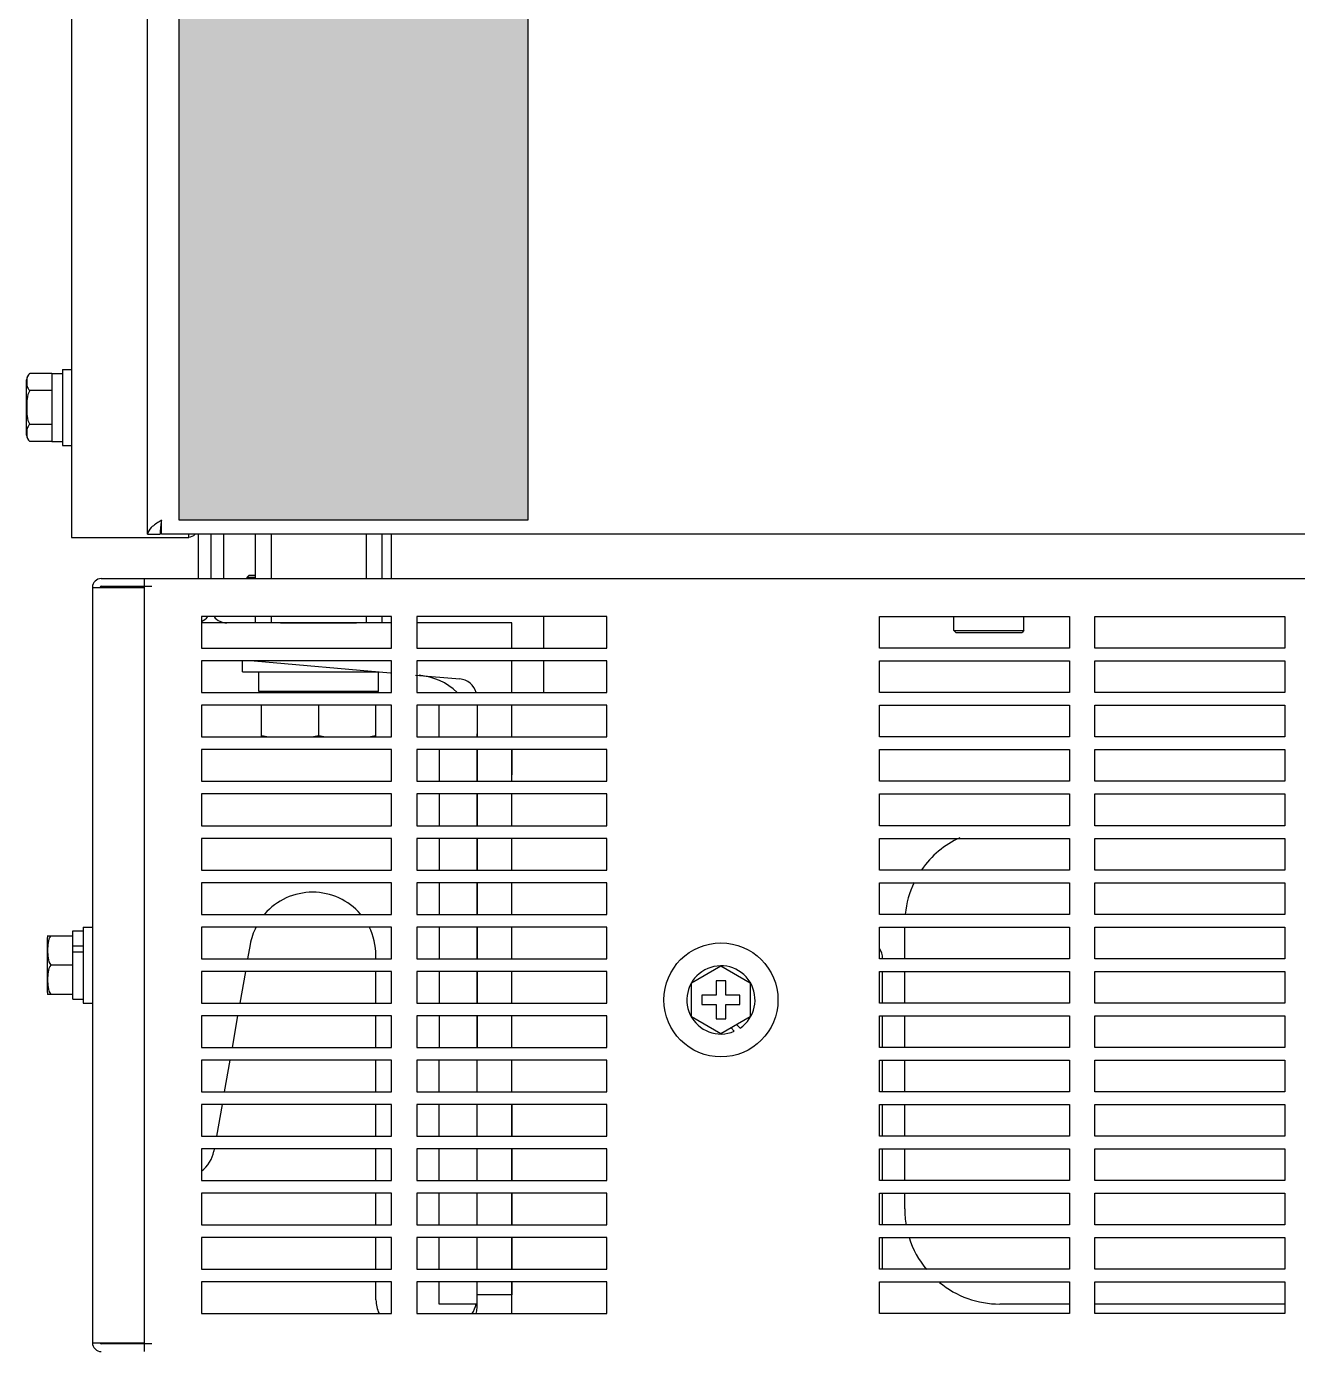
# Model space of a CAD drawing. Header units: millimetres. Extents: x 55614 to 110757, y -66981 to -47484.
# Drawn here: x 88800.8 to 89001.4, y -57890.2 to -57681.1 of the extents above; entities that cross this region are included whole.
import ezdxf

# ---------------------------------------------------------------- set-up
doc = ezdxf.new("R2010")
doc.units = ezdxf.units.MM
doc.layers.get('0').update_dxf_attribs({"lineweight": 15})
for name, color, linetype in [('2401-00300-M6-16HWMC_0', 7, 'Continuous'), ('2401-00332-S-M12-30HM_0', 7, 'Continuous'), ('2401-01144-S-M6-16HWM_0', 7, 'Continuous'), ('2403-00027_S-M6-0_0', 7, 'Continuous'), ('2403-00028_S-M8-0_0', 7, 'Continuous'), ('2404-00032-S-D12D24-P_0', 7, 'Continuous'), ('2404-00038-S-D12_0', 7, 'Continuous'), ('4212-68099_1_0', 7, 'Continuous'), ('4212-73755_1_0', 7, 'Continuous'), ('4212-73755_4_0', 7, 'Continuous'), ('4212-88600-1_0', 7, 'Continuous'), ('4212-88600-2_1_0', 7, 'Continuous'), ('4212-88600-4_0', 7, 'Continuous'), ('4212-88600-6_0', 7, 'Continuous'), ('4212-KH001_041_0', 7, 'Continuous'), ('4212-L0877_1_0', 7, 'Continuous'), ('4215-06931_0', 7, 'Continuous'), ('4215-06932_0', 7, 'Continuous'), ('4215-06934_0', 7, 'Continuous'), ('4215-07850_3_0', 7, 'Continuous'), ('CORNER_FITTING-1_041_0', 7, 'Continuous'), ('CORNER_FITTING-2_041_0', 7, 'Continuous'), ('layer 3', 7, 'Continuous')]:
    doc.layers.add(name, color=color, linetype=linetype)
doc.layers.add('THICK', color=7, linetype='Continuous', lineweight=0)

# ---------------------------------------------------------------- blocks, each defined once
blk = doc.blocks.new('erwqre')
h = blk.add_hatch(color=252)
edge = h.paths.add_edge_path()
edge.add_spline(control_points=[(14396.71, -14467.82), (14396.71, -14125.71), (14396.71, -13783.6), (14396.71, -13783.6), (14396.71, -13783.6), (14396.71, -13783.6), (14382.96, -13802.26), (14369.21, -13820.93)], knot_values=[0.375, 0.375, 0.375, 0.375, 0.5, 0.5, 0.5, 0.5, 0.625, 0.625, 0.625, 0.625], degree=3, periodic=0)
edge.add_spline(control_points=[(14369.21, -13820.93), (14355.46, -13839.59), (14341.71, -13858.26), (14341.71, -13858.26), (14341.71, -13858.26), (14341.71, -13858.26), (14341.71, -14181.7), (14341.71, -14505.15)], knot_values=[0.625, 0.625, 0.625, 0.625, 0.75, 0.75, 0.75, 0.75, 0.875, 0.875, 0.875, 0.875], degree=3, periodic=0)
edge.add_spline(control_points=[(14341.71, -14505.15), (14341.71, -14828.59), (14341.71, -15152.03), (14341.71, -15152.03), (14341.71, -15152.03), (14355.46, -15152.03), (14369.21, -15152.03)], knot_values=[0.875, 0.875, 0.875, 0.875, 1, 1, 1, 1.125, 1.125, 1.125, 1.125], degree=3, periodic=0)
edge.add_spline(control_points=[(14369.21, -15152.03), (14382.96, -15152.03), (14396.71, -15152.03), (14396.71, -15152.03), (14396.71, -15152.03), (14396.71, -15152.03), (14396.71, -14809.92), (14396.71, -14467.82)], knot_values=[0.125, 0.125, 0.125, 0.125, 0.25, 0.25, 0.25, 0.25, 0.375, 0.375, 0.375, 0.375], degree=3, periodic=0)
at = {"layer": 'layer 3', "color": 250}
blk.add_open_spline([(14341.71, -15152.03), (14341.71, -15152.03), (14396.71, -15152.03), (14396.71, -15152.03), (14396.71, -15152.03), (14396.71, -15152.03), (14396.71, -13783.6), (14396.71, -13783.6), (14396.71, -13783.6), (14396.71, -13783.6), (14341.71, -13858.26), (14341.71, -13858.26), (14341.71, -13858.26), (14341.71, -13858.26), (14341.71, -15152.03), (14341.71, -15152.03)], degree=3, knots=[0, 0, 0, 0, 0.25, 0.25, 0.25, 0.25, 0.5, 0.5, 0.5, 0.5, 0.75, 0.75, 0.75, 0.75, 1, 1, 1, 1], dxfattribs=at)
blk = doc.blocks.new('2-1725')
at = {"layer": '2401-00300-M6-16HWMC_0', "color": 7, "linetype": 'Continuous'}
for p, q in [((-18055.73, -73610.3), (-18055.73, -73601.59)), ((-18051.73, -73600.59), (-18055.21, -73600.59)), ((-18051.73, -73600.57), (-18050.08, -73600.57)), ((-18051.73, -73600.57), (-18051.73, -73611.32)), ((-18050.08, -73599.95), (-18048.63, -73599.95)), ((-18050.08, -73599.95), (-18050.08, -73611.95)), ((-18051.73, -73603.27), (-18055.21, -73603.27)), ((-18051.73, -73608.62), (-18055.21, -73608.62)), ((-18051.73, -73611.3), (-18055.21, -73611.3)), ((-18051.73, -73611.32), (-18050.08, -73611.32)), ((-18050.08, -73611.95), (-18048.63, -73611.95)), ((-18052.43, -73698.3), (-18052.43, -73689.59)), ((-18052.4, -73689.31), (-18048.43, -73689.31)), ((-18048.43, -73688.57), (-18046.78, -73688.57)), ((-18048.43, -73699.32), (-18048.43, -73688.57)), ((-18046.78, -73687.95), (-18045.33, -73687.95)), ((-18046.78, -73687.95), (-18046.78, -73699.95)), ((-18048.43, -73690.93), (-18046.78, -73690.93)), ((-18048.43, -73691.85), (-18046.78, -73691.85)), ((-18048.43, -73693.95), (-18051.91, -73693.95)), ((-17950.77, -73696.77), (-17946.13, -73694.09)), ((-17946.13, -73694.09), (-17941.5, -73696.77)), ((-17950.77, -73702.12), (-17950.77, -73696.77)), ((-17945.38, -73696.45), (-17946.88, -73696.45)), ((-17946.88, -73696.45), (-17946.88, -73698.7)), ((-17945.38, -73698.7), (-17945.38, -73696.45)), ((-17941.5, -73696.77), (-17941.5, -73702.12)), ((-18048.43, -73698.58), (-18052.4, -73698.58)), ((-18048.43, -73699.32), (-18046.78, -73699.32)), ((-18046.78, -73699.95), (-18045.33, -73699.95)), ((-17946.88, -73698.7), (-17949.13, -73698.7)), ((-17949.13, -73698.7), (-17949.13, -73700.2)), ((-17943.13, -73698.7), (-17945.38, -73698.7)), ((-17943.13, -73700.2), (-17943.13, -73698.7)), ((-17946.13, -73704.8), (-17950.77, -73702.12)), ((-17949.13, -73700.2), (-17946.88, -73700.2)), ((-17946.88, -73700.2), (-17946.88, -73702.45)), ((-17941.5, -73702.12), (-17946.13, -73704.8)), ((-17945.38, -73700.2), (-17943.13, -73700.2)), ((-17945.38, -73702.45), (-17945.38, -73700.2)), ((-17946.88, -73702.45), (-17945.38, -73702.45)), ((-17944.54, -73703.88), (-17944.03, -73704.39)), ((-17943.12, -73703.9), (-17943.65, -73703.37))]:
    blk.add_line(p, q, dxfattribs=at)
for centre, radius, start, end in [((-18054.51, -73601.59), 1.22, 124.948, 180), ((-18054.51, -73610.3), 1.22, 180, 235.052), ((-18051.21, -73689.59), 1.22, 166.608, 180), ((-17946.13, -73699.45), 5.38, 304.1123, 292.9799), ((-18051.21, -73698.3), 1.22, 180, 193.392)]:
    blk.add_arc(centre, radius, start, end, dxfattribs=at)
for points, knots in [([(-18055.21, -73600.59), (-18055.33, -73600.67), (-18055.51, -73600.87), (-18055.68, -73601.34), (-18055.71, -73601.93), (-18055.68, -73602.52), (-18055.51, -73602.99), (-18055.33, -73603.19), (-18055.21, -73603.27)], [0, 0, 0, 0, 0.14349, 0.266269, 0.5, 0.733731, 0.856508, 1, 1, 1, 1]), ([(-18055.21, -73603.27), (-18055.48, -73603.64), (-18055.68, -73604.58), (-18055.71, -73605.95), (-18055.68, -73607.31), (-18055.48, -73608.25), (-18055.21, -73608.62)], [0, 0, 0, 0, 0.248888, 0.499999, 0.75111, 1, 1, 1, 1]), ([(-18055.21, -73608.62), (-18055.33, -73608.7), (-18055.51, -73608.91), (-18055.68, -73609.38), (-18055.71, -73609.96), (-18055.68, -73610.55), (-18055.51, -73611.02), (-18055.33, -73611.22), (-18055.21, -73611.3)], [0, 0, 0, 0, 0.143491, 0.266268, 0.499999, 0.733731, 0.856509, 1, 1, 1, 1]), ([(-18051.91, -73689.31), (-18052.17, -73689.62), (-18052.38, -73690.44), (-18052.41, -73691.63), (-18052.38, -73692.82), (-18052.17, -73693.64), (-18051.91, -73693.95)], [0, 0, 0, 0, 0.250791, 0.499999, 0.749207, 1, 1, 1, 1]), ([(-18051.91, -73693.95), (-18052.17, -73694.25), (-18052.38, -73695.08), (-18052.41, -73696.26), (-18052.38, -73697.45), (-18052.17, -73698.27), (-18051.91, -73698.58)], [0, 0, 0, 0, 0.250792, 0.5, 0.749207, 1, 1, 1, 1])]:
    blk.add_open_spline(points, degree=3, knots=knots, dxfattribs=at)
at = {"layer": '2401-00332-S-M12-30HM_0', "color": 7, "linetype": 'Continuous'}
for p, q in [((-18016.57, -73650.75), (-18018.63, -73650.75)), ((-18018.63, -73650.75), (-18018.63, -73650.95)), ((-18007.63, -73650.75), (-18011.68, -73650.75)), ((-18009.63, -73650.75), (-18009.63, -73650.95)), ((-18000.63, -73650.75), (-18002.7, -73650.75)), ((-18000.63, -73650.75), (-18000.63, -73650.95)), ((-18018.63, -73657.95), (-18018.63, -73652.95)), ((-18009.63, -73652.95), (-18009.63, -73657.74)), ((-18000.63, -73652.95), (-18000.63, -73657.95))]:
    blk.add_line(p, q, dxfattribs=at)
for centre, start, end in [((-18012.95, -73630.79), 258.0949, 260.4341), ((-18015.31, -73630.79), 279.5659, 281.9051), ((-18003.95, -73630.79), 258.0949, 260.4341), ((-18006.31, -73630.79), 279.5659, 281.9051)]:
    blk.add_arc(centre, 27.54, start, end, dxfattribs=at)
at = {"layer": '2401-01144-S-M6-16HWM_0', "color": 7, "linetype": 'Continuous'}
blk.add_circle((-17946.13, -73699.45), 9, dxfattribs=at)
at = {"layer": '2403-00027_S-M6-0_0', "color": 7, "linetype": 'Continuous'}
for p, q in [((-17909.36, -73641.15), (-17909.36, -73638.95)), ((-17898.31, -73641.15), (-17898.31, -73638.95)), ((-17909.36, -73641.15), (-17898.31, -73641.15)), ((-17909.36, -73641.15), (-17909.06, -73641.45)), ((-17909.06, -73641.45), (-17898.61, -73641.45)), ((-17898.31, -73641.15), (-17898.61, -73641.45))]:
    blk.add_line(p, q, dxfattribs=at)
at = {"layer": '2403-00028_S-M8-0_0', "color": 7, "linetype": 'Continuous'}
for p, q in [((-18020.96, -73632.78), (-18020.66, -73632.48)), ((-18019.63, -73632.78), (-18020.96, -73632.78)), ((-18020.96, -73632.78), (-18020.96, -73632.95)), ((-18019.63, -73632.48), (-18020.66, -73632.48))]:
    blk.add_line(p, q, dxfattribs=at)
at = {"layer": '2404-00032-S-D12D24-P_0', "color": 7, "linetype": 'Continuous'}
for q in [(-18021.63, -73645.95), (-18000.36, -73647.65)]:
    blk.add_line((-18021.63, -73647.65), q, dxfattribs=at)
at = {"layer": '2404-00038-S-D12_0', "color": 7, "linetype": 'Continuous'}
for p, q in [((-18019.08, -73650.75), (-18019.08, -73647.65)), ((-18000.18, -73650.75), (-18000.18, -73647.66)), ((-18018.63, -73650.75), (-18019.08, -73650.75)), ((-18011.68, -73650.75), (-18016.57, -73650.75)), ((-18002.7, -73650.75), (-18007.63, -73650.75)), ((-18000.18, -73650.75), (-18000.63, -73650.75))]:
    blk.add_line(p, q, dxfattribs=at)
at = {"layer": '4212-68099_1_0', "color": 7, "linetype": 'Continuous'}
for p, q in [((-18036.63, -73625.95), (-18036.63, -71550.95)), ((-18034.52, -73623.8), (-18034.63, -73623.87)), ((-18034.43, -73623.75), (-18034.52, -73623.8)), ((-18034.43, -73623.75), (-18034.46, -73623.94)), ((-18034.43, -73625.95), (-18034.43, -73623.75)), ((-18036.63, -73625.95), (-18034.63, -73625.95)), ((-17199.83, -73625.95), (-18034.43, -73625.95))]:
    blk.add_line(p, q, dxfattribs=at)
blk.add_open_spline([(-18034.63, -73623.87), (-18035.13, -73624.19), (-18035.94, -73624.68), (-18036.63, -73625.55), (-18036.63, -73625.95)], degree=3, knots=[0, 0, 0, 0, 0.597826, 1, 1, 1, 1], dxfattribs=at)
blk.add_open_spline([(-18034.46, -73623.94), (-18034.55, -73624.61), (-18034.63, -73625.28), (-18034.63, -73625.95)], degree=3, dxfattribs=at)
at = {"layer": '4212-73755_1_0', "color": 7, "linetype": 'Continuous'}
for p, q in [((-18048.63, -72574.95), (-18048.63, -73626.45)), ((-18048.63, -73626.45), (-18030.13, -73626.45)), ((-18030.13, -73626.45), (-18030.13, -73625.95))]:
    blk.add_line(p, q, dxfattribs=at)
blk.add_arc((-18030.33, -73624.75), 1.7, 276.7683, 314.9531, dxfattribs=at)
at = {"layer": '4212-73755_4_0', "color": 7, "linetype": 'Continuous'}
for p, q in [((-18028.63, -73625.95), (-18028.63, -73632.95)), ((-18026.63, -73625.95), (-18026.63, -73632.95))]:
    blk.add_line(p, q, dxfattribs=at)
blk.add_arc((-18029.13, -73637.45), 2.5, 293.852, 323.0199, dxfattribs=at)
at = {"layer": '4212-88600-1_0', "color": 7, "linetype": 'Continuous'}
for p, q in [((-17998.13, -73639.95), (-18028.13, -73639.95)), ((-17979.13, -73639.95), (-17994.13, -73639.95)), ((-17979.13, -73643.95), (-17979.13, -73639.95)), ((-18019.79, -73645.95), (-17998.3, -73647.83)), ((-17979.13, -73650.95), (-17979.13, -73645.95)), ((-17994.33, -73648.17), (-17987.37, -73648.78)), ((-17984.63, -73652.95), (-17984.63, -73657.95)), ((-17979.13, -73657.95), (-17979.13, -73652.95)), ((-17984.63, -73659.95), (-17984.63, -73664.95)), ((-17979.13, -73664.95), (-17979.13, -73659.95)), ((-17984.63, -73666.95), (-17984.63, -73671.95)), ((-17979.13, -73671.95), (-17979.13, -73666.95)), ((-17984.63, -73673.95), (-17984.63, -73678.95)), ((-17979.13, -73678.95), (-17979.13, -73673.95)), ((-17984.63, -73680.95), (-17984.63, -73685.95)), ((-17979.13, -73685.95), (-17979.13, -73680.95)), ((-17984.63, -73687.95), (-17984.63, -73692.95)), ((-17979.13, -73692.95), (-17979.13, -73687.95)), ((-17984.63, -73694.95), (-17984.63, -73699.95)), ((-17979.13, -73699.95), (-17979.13, -73694.95)), ((-17984.63, -73701.95), (-17984.63, -73706.95)), ((-17979.13, -73706.95), (-17979.13, -73701.95)), ((-17984.63, -73713.95), (-17984.63, -73708.95)), ((-17979.13, -73713.95), (-17979.13, -73708.95)), ((-17984.63, -73720.95), (-17984.63, -73715.95)), ((-17979.13, -73720.95), (-17979.13, -73715.95)), ((-17984.63, -73727.95), (-17984.63, -73722.95)), ((-17979.13, -73727.95), (-17979.13, -73722.95)), ((-17984.63, -73734.95), (-17984.63, -73729.95)), ((-17979.13, -73734.95), (-17979.13, -73729.95)), ((-17984.63, -73741.95), (-17984.63, -73736.95)), ((-17979.13, -73741.95), (-17979.13, -73736.95)), ((-17984.63, -73748.12), (-17984.63, -73743.95)), ((-17979.13, -73748.95), (-17979.13, -73743.95)), ((-17979.13, -73746.01), (-17984.63, -73746.01))]:
    blk.add_line(p, q, dxfattribs=at)
for centre, start, end in [((-17987.63, -73651.77), 16.0016, 85), ((-17987.63, -73748.12), 344.0098, 0)]:
    blk.add_arc(centre, 3, start, end, dxfattribs=at)
at = {"layer": '4212-88600-2_1_0', "color": 7, "linetype": 'Continuous'}
for p, q in [((-17979.13, -73659.95), (-17979.13, -73663.95)), ((-17917.13, -73692.95), (-17917.13, -73687.95)), ((-17917.13, -73699.95), (-17917.13, -73694.95)), ((-17917.13, -73706.95), (-17917.13, -73701.95)), ((-17917.13, -73713.95), (-17917.13, -73708.95)), ((-17979.13, -73715.95), (-17979.13, -73720.95)), ((-17917.13, -73720.95), (-17917.13, -73715.95)), ((-17979.13, -73722.95), (-17979.13, -73727.95)), ((-17917.13, -73727.95), (-17917.13, -73722.95)), ((-17979.13, -73729.95), (-17979.13, -73734.95)), ((-17917.13, -73732.45), (-17917.13, -73729.95)), ((-17979.13, -73736.95), (-17979.13, -73741.95)), ((-17979.13, -73743.95), (-17979.13, -73746.01)), ((-17891.13, -73747.45), (-17902.13, -73747.45)), ((-17857.13, -73747.45), (-17887.13, -73747.45))]:
    blk.add_line(p, q, dxfattribs=at)
for centre, start, end in [((-17902.13, -73687.45), 114.9111, 145.185), ((-17902.13, -73687.45), 154.1309, 174.1396), ((-17902.13, -73732.45), 180, 189.7122), ((-17902.13, -73732.45), 197.5452, 219.6682), ((-17902.13, -73732.45), 230.6116, 270)]:
    blk.add_arc(centre, 15, start, end, dxfattribs=at)
at = {"layer": '4212-88600-4_0', "color": 7, "linetype": 'Continuous'}
for p, q in [((-17990.63, -73657.95), (-17990.63, -73652.95)), ((-17984.63, -73657.95), (-17984.63, -73657.45)), ((-17990.63, -73659.95), (-17990.63, -73664.95)), ((-17984.63, -73664.95), (-17984.63, -73659.95)), ((-17990.63, -73666.95), (-17990.63, -73671.95)), ((-17984.63, -73671.95), (-17984.63, -73666.95)), ((-17990.63, -73673.95), (-17990.63, -73678.95)), ((-17984.63, -73678.95), (-17984.63, -73673.95)), ((-17990.63, -73680.95), (-17990.63, -73685.95)), ((-17984.63, -73685.95), (-17984.63, -73680.95)), ((-17990.63, -73687.95), (-17990.63, -73692.95)), ((-17984.63, -73692.95), (-17984.63, -73687.95)), ((-17990.63, -73694.95), (-17990.63, -73699.95)), ((-17984.63, -73699.95), (-17984.63, -73694.95)), ((-17990.63, -73701.95), (-17990.63, -73706.95)), ((-17984.63, -73706.95), (-17984.63, -73701.95)), ((-17990.63, -73713.95), (-17990.63, -73708.95)), ((-17984.63, -73713.95), (-17984.63, -73708.95)), ((-17990.63, -73720.95), (-17990.63, -73715.95)), ((-17984.63, -73720.95), (-17984.63, -73715.95)), ((-17990.63, -73727.95), (-17990.63, -73722.95)), ((-17984.63, -73727.95), (-17984.63, -73722.95)), ((-17990.63, -73734.95), (-17990.63, -73729.95)), ((-17984.63, -73734.95), (-17984.63, -73729.95)), ((-17990.63, -73741.95), (-17990.63, -73736.95)), ((-17984.63, -73741.95), (-17984.63, -73736.95)), ((-17990.63, -73747.45), (-17990.63, -73743.95)), ((-17984.63, -73747.45), (-17990.63, -73747.45))]:
    blk.add_line(p, q, dxfattribs=at)
at = {"layer": '4212-88600-6_0', "color": 7, "linetype": 'Continuous'}
for p, q in [((-18020.43, -73690.71), (-18020.83, -73692.95)), ((-18000.58, -73692.95), (-18000.58, -73692.45)), ((-18021.18, -73694.95), (-18022.06, -73699.95)), ((-18000.58, -73699.95), (-18000.58, -73694.95)), ((-18022.41, -73701.95), (-18023.29, -73706.95)), ((-18000.58, -73706.95), (-18000.58, -73701.95)), ((-18023.65, -73708.95), (-18024.53, -73713.95)), ((-18000.58, -73713.95), (-18000.58, -73708.95)), ((-18024.88, -73715.95), (-18025.76, -73720.95)), ((-18000.58, -73720.95), (-18000.58, -73715.95)), ((-18026.11, -73722.95), (-18026.18, -73723.31)), ((-18000.58, -73727.95), (-18000.58, -73722.95)), ((-18000.58, -73734.95), (-18000.58, -73729.95)), ((-18000.58, -73741.95), (-18000.58, -73736.95)), ((-18000.58, -73746.81), (-18000.58, -73743.95))]:
    blk.add_line(p, q, dxfattribs=at)
for centre, radius, start, end in [((-17994.63, -73658.18), 10, 46.6257, 85), ((-18010.58, -73692.45), 10, 40.7735, 139.2608), ((-18010.58, -73692.45), 10, 153.1145, 170), ((-18010.58, -73692.45), 10, 0, 26.8762), ((-18031.1, -73722.45), 5, 306.6746, 350), ((-17995.58, -73746.81), 5, 180, 205.3709), ((-17989.63, -73746.29), 5, 327.7107, 346.5857)]:
    blk.add_arc(centre, radius, start, end, dxfattribs=at)
at = {"layer": '4212-KH001_041_0', "color": 7, "linetype": 'Continuous'}
blk.add_line((-17998.13, -73632.95), (-17998.13, -73625.95), dxfattribs=at)
at = {"layer": '4212-L0877_1_0', "color": 7, "linetype": 'Continuous'}
blk.add_line((-18024.63, -73625.95), (-18024.63, -73632.95), dxfattribs=at)
blk.add_arc((-18024.13, -73637.45), 2.5, 216.9796, 270, dxfattribs=at)
at = {"layer": '4215-06931_0', "color": 7, "linetype": 'Continuous'}
for p, q in [((-18043.93, -73632.95), (-18037.13, -73632.95)), ((-18045.33, -73634.35), (-18037.13, -73634.35)), ((-18045.33, -73634.35), (-18045.33, -73753.55)), ((-18043.93, -73634.15), (-18037.13, -73634.15)), ((-18045.33, -73753.55), (-18037.13, -73753.55)), ((-18037.13, -73753.75), (-18043.93, -73753.75))]:
    blk.add_line(p, q, dxfattribs=at)
for centre, radius, start, end in [((-18043.93, -73634.35), 1.4, 90, 180), ((-18043.93, -73634.35), 0.2, 90, 180), ((-18043.93, -73753.55), 1.4, 180, 270), ((-18043.93, -73753.55), 0.2, 180, 270)]:
    blk.add_arc(centre, radius, start, end, dxfattribs=at)
at = {"layer": '4215-06932_0', "color": 7, "linetype": 'Continuous'}
for p, q in [((-17920.63, -73699.95), (-17920.63, -73694.95)), ((-17920.63, -73706.95), (-17920.63, -73701.95)), ((-17920.63, -73713.95), (-17920.63, -73708.95)), ((-17920.63, -73720.95), (-17920.63, -73715.95)), ((-17920.63, -73727.95), (-17920.63, -73722.95)), ((-17920.63, -73734.95), (-17920.63, -73729.95)), ((-17920.63, -73741.95), (-17920.63, -73736.95))]:
    blk.add_line(p, q, dxfattribs=at)
blk.add_arc((-17923.63, -73692.95), 3, 0, 33.0692, dxfattribs=at)
at = {"layer": '4215-06934_0', "color": 7, "linetype": 'Continuous'}
for p, q in [((-18037.13, -73632.95), (-17197.13, -73632.95)), ((-18037.13, -73754.95), (-18037.13, -73632.95)), ((-18037.13, -73634.15), (-18035.93, -73634.15)), ((-17998.13, -73638.95), (-18028.13, -73638.95)), ((-18028.13, -73638.95), (-18028.13, -73643.95)), ((-17998.13, -73643.95), (-17998.13, -73638.95)), ((-17964.13, -73638.95), (-17994.13, -73638.95)), ((-17994.13, -73638.95), (-17994.13, -73643.95)), ((-17964.13, -73643.95), (-17964.13, -73638.95)), ((-17921.13, -73638.95), (-17891.13, -73638.95)), ((-17921.13, -73643.95), (-17921.13, -73638.95)), ((-17891.13, -73638.95), (-17891.13, -73643.95)), ((-17887.13, -73638.95), (-17857.13, -73638.95)), ((-17887.13, -73643.95), (-17887.13, -73638.95)), ((-17857.13, -73638.95), (-17857.13, -73643.95)), ((-18028.13, -73643.95), (-17998.13, -73643.95)), ((-17994.13, -73643.95), (-17964.13, -73643.95)), ((-17891.13, -73643.95), (-17921.13, -73643.95)), ((-17857.13, -73643.95), (-17887.13, -73643.95)), ((-17998.13, -73645.95), (-18028.13, -73645.95)), ((-18028.13, -73645.95), (-18028.13, -73650.95)), ((-17998.13, -73650.95), (-17998.13, -73645.95)), ((-17964.13, -73645.95), (-17994.13, -73645.95)), ((-17994.13, -73645.95), (-17994.13, -73650.95)), ((-17964.13, -73650.95), (-17964.13, -73645.95)), ((-17921.13, -73645.95), (-17891.13, -73645.95)), ((-17921.13, -73650.95), (-17921.13, -73645.95)), ((-17891.13, -73645.95), (-17891.13, -73650.95)), ((-17887.13, -73645.95), (-17857.13, -73645.95)), ((-17887.13, -73650.95), (-17887.13, -73645.95)), ((-17857.13, -73645.95), (-17857.13, -73650.95)), ((-18028.13, -73650.95), (-17998.13, -73650.95)), ((-17994.13, -73650.95), (-17964.13, -73650.95)), ((-17891.13, -73650.95), (-17921.13, -73650.95)), ((-17857.13, -73650.95), (-17887.13, -73650.95)), ((-17998.13, -73652.95), (-18028.13, -73652.95)), ((-18028.13, -73652.95), (-18028.13, -73657.95)), ((-17998.13, -73657.95), (-17998.13, -73652.95)), ((-17964.13, -73652.95), (-17994.13, -73652.95)), ((-17994.13, -73652.95), (-17994.13, -73657.95)), ((-17964.13, -73657.95), (-17964.13, -73652.95)), ((-17921.13, -73652.95), (-17891.13, -73652.95)), ((-17921.13, -73657.95), (-17921.13, -73652.95)), ((-17891.13, -73652.95), (-17891.13, -73657.95)), ((-17887.13, -73652.95), (-17857.13, -73652.95)), ((-17887.13, -73657.95), (-17887.13, -73652.95)), ((-17857.13, -73652.95), (-17857.13, -73657.95)), ((-18028.13, -73657.95), (-17998.13, -73657.95)), ((-17994.13, -73657.95), (-17964.13, -73657.95)), ((-17891.13, -73657.95), (-17921.13, -73657.95)), ((-17857.13, -73657.95), (-17887.13, -73657.95)), ((-17998.13, -73659.95), (-18028.13, -73659.95)), ((-18028.13, -73659.95), (-18028.13, -73664.95)), ((-17998.13, -73664.95), (-17998.13, -73659.95)), ((-17964.13, -73659.95), (-17994.13, -73659.95)), ((-17994.13, -73659.95), (-17994.13, -73664.95)), ((-17964.13, -73664.95), (-17964.13, -73659.95)), ((-17921.13, -73659.95), (-17891.13, -73659.95)), ((-17921.13, -73664.95), (-17921.13, -73659.95)), ((-17891.13, -73659.95), (-17891.13, -73664.95)), ((-17887.13, -73659.95), (-17857.13, -73659.95)), ((-17887.13, -73664.95), (-17887.13, -73659.95)), ((-17857.13, -73659.95), (-17857.13, -73664.95)), ((-18028.13, -73664.95), (-17998.13, -73664.95)), ((-17994.13, -73664.95), (-17964.13, -73664.95)), ((-17891.13, -73664.95), (-17921.13, -73664.95)), ((-17857.13, -73664.95), (-17887.13, -73664.95)), ((-17998.13, -73666.95), (-18028.13, -73666.95)), ((-18028.13, -73666.95), (-18028.13, -73671.95)), ((-17998.13, -73671.95), (-17998.13, -73666.95)), ((-17964.13, -73666.95), (-17994.13, -73666.95)), ((-17994.13, -73666.95), (-17994.13, -73671.95)), ((-17964.13, -73671.95), (-17964.13, -73666.95)), ((-17921.13, -73666.95), (-17891.13, -73666.95)), ((-17921.13, -73671.95), (-17921.13, -73666.95)), ((-17891.13, -73666.95), (-17891.13, -73671.95)), ((-17887.13, -73666.95), (-17857.13, -73666.95)), ((-17887.13, -73671.95), (-17887.13, -73666.95)), ((-17857.13, -73666.95), (-17857.13, -73671.95)), ((-18028.13, -73671.95), (-17998.13, -73671.95)), ((-17994.13, -73671.95), (-17964.13, -73671.95)), ((-17891.13, -73671.95), (-17921.13, -73671.95)), ((-17857.13, -73671.95), (-17887.13, -73671.95)), ((-17998.13, -73673.95), (-18028.13, -73673.95)), ((-18028.13, -73673.95), (-18028.13, -73678.95)), ((-17998.13, -73678.95), (-17998.13, -73673.95)), ((-17964.13, -73673.95), (-17994.13, -73673.95)), ((-17994.13, -73673.95), (-17994.13, -73678.95)), ((-17964.13, -73678.95), (-17964.13, -73673.95)), ((-17921.13, -73673.95), (-17891.13, -73673.95)), ((-17921.13, -73678.95), (-17921.13, -73673.95)), ((-17891.13, -73673.95), (-17891.13, -73678.95)), ((-17887.13, -73673.95), (-17857.13, -73673.95)), ((-17887.13, -73678.95), (-17887.13, -73673.95)), ((-17857.13, -73673.95), (-17857.13, -73678.95)), ((-18028.13, -73678.95), (-17998.13, -73678.95)), ((-17994.13, -73678.95), (-17964.13, -73678.95)), ((-17891.13, -73678.95), (-17921.13, -73678.95)), ((-17857.13, -73678.95), (-17887.13, -73678.95)), ((-17998.13, -73680.95), (-18028.13, -73680.95)), ((-18028.13, -73680.95), (-18028.13, -73685.95)), ((-17998.13, -73685.95), (-17998.13, -73680.95)), ((-17964.13, -73680.95), (-17994.13, -73680.95)), ((-17994.13, -73680.95), (-17994.13, -73685.95)), ((-17964.13, -73685.95), (-17964.13, -73680.95)), ((-17921.13, -73680.95), (-17891.13, -73680.95)), ((-17921.13, -73685.95), (-17921.13, -73680.95)), ((-17891.13, -73680.95), (-17891.13, -73685.95)), ((-17887.13, -73680.95), (-17857.13, -73680.95)), ((-17887.13, -73685.95), (-17887.13, -73680.95)), ((-17857.13, -73680.95), (-17857.13, -73685.95)), ((-18028.13, -73685.95), (-17998.13, -73685.95)), ((-17994.13, -73685.95), (-17964.13, -73685.95)), ((-17891.13, -73685.95), (-17921.13, -73685.95)), ((-17857.13, -73685.95), (-17887.13, -73685.95)), ((-17998.13, -73687.95), (-18028.13, -73687.95)), ((-18028.13, -73687.95), (-18028.13, -73692.95)), ((-17998.13, -73692.95), (-17998.13, -73687.95)), ((-17964.13, -73687.95), (-17994.13, -73687.95)), ((-17994.13, -73687.95), (-17994.13, -73692.95)), ((-17964.13, -73692.95), (-17964.13, -73687.95)), ((-17921.13, -73687.95), (-17891.13, -73687.95)), ((-17921.13, -73692.95), (-17921.13, -73687.95)), ((-17891.13, -73687.95), (-17891.13, -73692.95)), ((-17887.13, -73687.95), (-17857.13, -73687.95)), ((-17887.13, -73692.95), (-17887.13, -73687.95)), ((-17857.13, -73687.95), (-17857.13, -73692.95)), ((-18028.13, -73692.95), (-17998.13, -73692.95)), ((-17994.13, -73692.95), (-17964.13, -73692.95)), ((-17891.13, -73692.95), (-17921.13, -73692.95)), ((-17857.13, -73692.95), (-17887.13, -73692.95)), ((-17998.13, -73694.95), (-18028.13, -73694.95)), ((-18028.13, -73694.95), (-18028.13, -73699.95)), ((-17998.13, -73699.95), (-17998.13, -73694.95)), ((-17964.13, -73694.95), (-17994.13, -73694.95)), ((-17994.13, -73694.95), (-17994.13, -73699.95)), ((-17964.13, -73699.95), (-17964.13, -73694.95)), ((-17921.13, -73694.95), (-17891.13, -73694.95)), ((-17921.13, -73699.95), (-17921.13, -73694.95)), ((-17891.13, -73694.95), (-17891.13, -73699.95)), ((-17887.13, -73694.95), (-17857.13, -73694.95)), ((-17887.13, -73699.95), (-17887.13, -73694.95)), ((-17857.13, -73694.95), (-17857.13, -73699.95)), ((-18028.13, -73699.95), (-17998.13, -73699.95)), ((-17994.13, -73699.95), (-17964.13, -73699.95)), ((-17891.13, -73699.95), (-17921.13, -73699.95)), ((-17857.13, -73699.95), (-17887.13, -73699.95)), ((-17998.13, -73701.95), (-18028.13, -73701.95)), ((-18028.13, -73701.95), (-18028.13, -73706.95)), ((-17998.13, -73706.95), (-17998.13, -73701.95)), ((-17964.13, -73701.95), (-17994.13, -73701.95)), ((-17994.13, -73701.95), (-17994.13, -73706.95)), ((-17964.13, -73706.95), (-17964.13, -73701.95)), ((-17921.13, -73701.95), (-17891.13, -73701.95)), ((-17921.13, -73706.95), (-17921.13, -73701.95)), ((-17891.13, -73701.95), (-17891.13, -73706.95)), ((-17887.13, -73701.95), (-17857.13, -73701.95)), ((-17887.13, -73706.95), (-17887.13, -73701.95)), ((-17857.13, -73701.95), (-17857.13, -73706.95)), ((-18028.13, -73706.95), (-17998.13, -73706.95)), ((-17994.13, -73706.95), (-17964.13, -73706.95)), ((-17891.13, -73706.95), (-17921.13, -73706.95)), ((-17857.13, -73706.95), (-17887.13, -73706.95)), ((-17998.13, -73708.95), (-18028.13, -73708.95)), ((-18028.13, -73708.95), (-18028.13, -73713.95)), ((-17998.13, -73713.95), (-17998.13, -73708.95)), ((-17964.13, -73708.95), (-17994.13, -73708.95)), ((-17994.13, -73708.95), (-17994.13, -73713.95)), ((-17964.13, -73713.95), (-17964.13, -73708.95)), ((-17921.13, -73708.95), (-17891.13, -73708.95)), ((-17921.13, -73713.95), (-17921.13, -73708.95)), ((-17891.13, -73708.95), (-17891.13, -73713.95)), ((-17887.13, -73708.95), (-17857.13, -73708.95)), ((-17887.13, -73713.95), (-17887.13, -73708.95)), ((-17857.13, -73708.95), (-17857.13, -73713.95)), ((-18028.13, -73713.95), (-17998.13, -73713.95)), ((-17994.13, -73713.95), (-17964.13, -73713.95)), ((-17891.13, -73713.95), (-17921.13, -73713.95)), ((-17857.13, -73713.95), (-17887.13, -73713.95)), ((-17998.13, -73715.95), (-18028.13, -73715.95)), ((-18028.13, -73715.95), (-18028.13, -73720.95)), ((-17998.13, -73720.95), (-17998.13, -73715.95)), ((-17964.13, -73715.95), (-17994.13, -73715.95)), ((-17994.13, -73715.95), (-17994.13, -73720.95)), ((-17964.13, -73720.95), (-17964.13, -73715.95)), ((-17921.13, -73715.95), (-17891.13, -73715.95)), ((-17921.13, -73720.95), (-17921.13, -73715.95)), ((-17891.13, -73715.95), (-17891.13, -73720.95)), ((-17887.13, -73715.95), (-17857.13, -73715.95)), ((-17887.13, -73720.95), (-17887.13, -73715.95)), ((-17857.13, -73715.95), (-17857.13, -73720.95)), ((-18028.13, -73720.95), (-17998.13, -73720.95)), ((-17994.13, -73720.95), (-17964.13, -73720.95)), ((-17891.13, -73720.95), (-17921.13, -73720.95)), ((-17857.13, -73720.95), (-17887.13, -73720.95)), ((-17998.13, -73722.95), (-18028.13, -73722.95)), ((-18028.13, -73722.95), (-18028.13, -73727.95)), ((-17998.13, -73727.95), (-17998.13, -73722.95)), ((-17964.13, -73722.95), (-17994.13, -73722.95)), ((-17994.13, -73722.95), (-17994.13, -73727.95)), ((-17964.13, -73727.95), (-17964.13, -73722.95)), ((-17921.13, -73722.95), (-17891.13, -73722.95)), ((-17921.13, -73727.95), (-17921.13, -73722.95)), ((-17891.13, -73722.95), (-17891.13, -73727.95)), ((-17887.13, -73722.95), (-17857.13, -73722.95)), ((-17887.13, -73727.95), (-17887.13, -73722.95)), ((-17857.13, -73722.95), (-17857.13, -73727.95)), ((-18028.13, -73727.95), (-17998.13, -73727.95)), ((-17994.13, -73727.95), (-17964.13, -73727.95)), ((-17891.13, -73727.95), (-17921.13, -73727.95)), ((-17857.13, -73727.95), (-17887.13, -73727.95)), ((-17998.13, -73729.95), (-18028.13, -73729.95)), ((-18028.13, -73729.95), (-18028.13, -73734.95)), ((-17998.13, -73734.95), (-17998.13, -73729.95)), ((-17964.13, -73729.95), (-17994.13, -73729.95)), ((-17994.13, -73729.95), (-17994.13, -73734.95)), ((-17964.13, -73734.95), (-17964.13, -73729.95)), ((-17921.13, -73729.95), (-17891.13, -73729.95)), ((-17921.13, -73734.95), (-17921.13, -73729.95)), ((-17891.13, -73729.95), (-17891.13, -73734.95)), ((-17887.13, -73729.95), (-17857.13, -73729.95)), ((-17887.13, -73734.95), (-17887.13, -73729.95)), ((-17857.13, -73729.95), (-17857.13, -73734.95)), ((-18028.13, -73734.95), (-17998.13, -73734.95)), ((-17994.13, -73734.95), (-17964.13, -73734.95)), ((-17891.13, -73734.95), (-17921.13, -73734.95)), ((-17857.13, -73734.95), (-17887.13, -73734.95)), ((-17998.13, -73736.95), (-18028.13, -73736.95)), ((-18028.13, -73736.95), (-18028.13, -73741.95)), ((-17998.13, -73741.95), (-17998.13, -73736.95)), ((-17964.13, -73736.95), (-17994.13, -73736.95)), ((-17994.13, -73736.95), (-17994.13, -73741.95)), ((-17964.13, -73741.95), (-17964.13, -73736.95)), ((-17921.13, -73736.95), (-17891.13, -73736.95)), ((-17921.13, -73741.95), (-17921.13, -73736.95)), ((-17891.13, -73736.95), (-17891.13, -73741.95)), ((-17887.13, -73736.95), (-17857.13, -73736.95)), ((-17887.13, -73741.95), (-17887.13, -73736.95)), ((-17857.13, -73736.95), (-17857.13, -73741.95)), ((-18028.13, -73741.95), (-17998.13, -73741.95)), ((-17994.13, -73741.95), (-17964.13, -73741.95)), ((-17891.13, -73741.95), (-17921.13, -73741.95)), ((-17857.13, -73741.95), (-17887.13, -73741.95)), ((-17998.13, -73743.95), (-18028.13, -73743.95)), ((-18028.13, -73743.95), (-18028.13, -73748.95)), ((-17998.13, -73748.95), (-17998.13, -73743.95)), ((-17964.13, -73743.95), (-17994.13, -73743.95)), ((-17994.13, -73743.95), (-17994.13, -73748.95)), ((-17964.13, -73748.95), (-17964.13, -73743.95)), ((-17921.13, -73743.95), (-17891.13, -73743.95)), ((-17921.13, -73748.95), (-17921.13, -73743.95)), ((-17891.13, -73743.95), (-17891.13, -73748.95)), ((-17887.13, -73743.95), (-17857.13, -73743.95)), ((-17887.13, -73748.95), (-17887.13, -73743.95)), ((-17857.13, -73743.95), (-17857.13, -73748.95)), ((-18028.13, -73748.95), (-17998.13, -73748.95)), ((-17994.13, -73748.95), (-17964.13, -73748.95)), ((-17891.13, -73748.95), (-17921.13, -73748.95)), ((-17857.13, -73748.95), (-17887.13, -73748.95)), ((-18035.93, -73753.75), (-18037.13, -73753.75))]:
    blk.add_line(p, q, dxfattribs=at)
at = {"layer": '4215-07850_3_0', "color": 7, "linetype": 'Continuous'}
for p, q in [((-17974.13, -73638.95), (-17974.13, -73643.95)), ((-17974.13, -73645.95), (-17974.13, -73650.95))]:
    blk.add_line(p, q, dxfattribs=at)
at = {"layer": 'CORNER_FITTING-1_041_0', "color": 7, "linetype": 'Continuous'}
for p, q in [((-18019.63, -73625.95), (-18019.63, -73632.95)), ((-18017.13, -73625.95), (-18017.13, -73632.95)), ((-18002.13, -73625.95), (-18002.13, -73632.95)), ((-17999.63, -73625.95), (-17999.63, -73632.95)), ((-18019.63, -73638.95), (-18019.63, -73639.95)), ((-18017.13, -73638.95), (-18017.13, -73639.95)), ((-18002.13, -73638.95), (-18002.13, -73639.95)), ((-17999.63, -73638.95), (-17999.63, -73639.95)), ((-18015.63, -73639.95), (-18003.63, -73639.95))]:
    blk.add_line(p, q, dxfattribs=at)
at = {"layer": 'CORNER_FITTING-2_041_0', "color": 7, "linetype": 'Continuous'}
blk.add_line((-18015.63, -73639.95), (-18003.63, -73639.95), dxfattribs=at)
at = {"color": 2}
blk.add_blockref('erwqre', (-32373.34, -58471.71), dxfattribs=at)
blk = doc.blocks.new('RY76UI67U656')
at = {"layer": 'THICK', "lineweight": -3}
blk.add_blockref('2-1725', (50060.59, -17829.34), dxfattribs=at)

msp = doc.modelspace()

# ---------------------------------------------------------------- block references
at = {"layer": 'THICK', "lineweight": -3}
msp.add_blockref('RY76UI67U656', (56795.929, 33694.033), dxfattribs=at)

doc.saveas('drawing.dxf')
